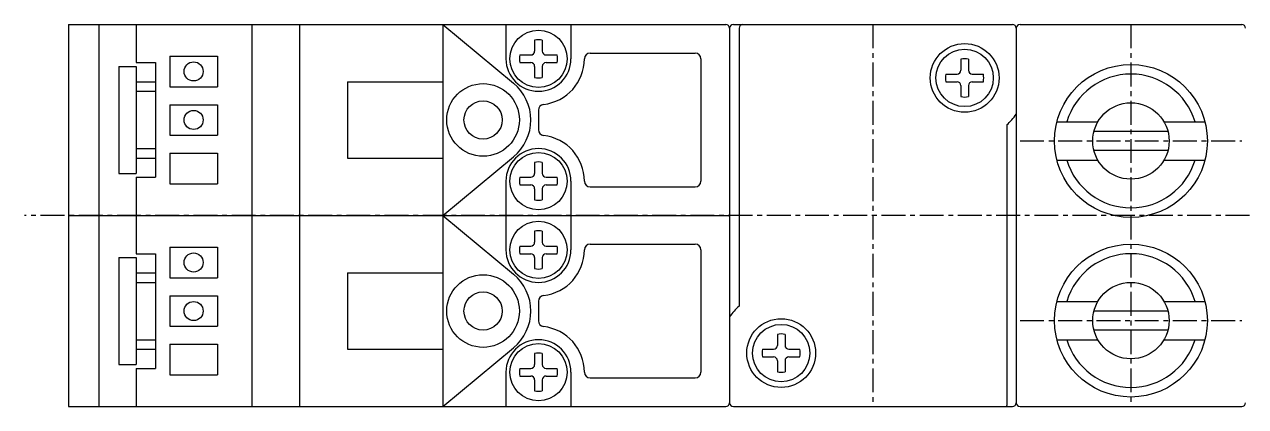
# Model space of a CAD drawing. Extents: x -329 to -68, y 63 to 246.
# Drawn here: x -251.3 to -187.4, y 226 to 246 of the extents above; entities that cross this region are included whole.
import ezdxf

# ---------------------------------------------------------------- set-up
doc = ezdxf.new("R2010")
doc.units = 0
doc.linetypes.add('CENTER', pattern=[2, 1.25, -0.25, 0.25, -0.25])
doc.layers.get('0').update_dxf_attribs({"linetype": 'CONTINUOUS'})
doc.layers.add('CENTER', color=1, linetype='CENTER')

msp = doc.modelspace()

# ---------------------------------------------------------------- linework, layer by layer
at = {"color": 7, "linetype": 'CONTINUOUS'}
for p, q in [((-249.012, 246.008), (-214.612, 246.008)), ((-249.012, 246.008), (-249.012, 226.008)), ((-247.412, 246.008), (-247.412, 226.008)), ((-245.458, 246.008), (-245.458, 244.008)), ((-239.412, 246.008), (-239.412, 226.008)), ((-236.912, 246.008), (-236.912, 236.008)), ((-229.412, 246.008), (-229.412, 236.008)), ((-229.412, 246.008), (-225.712, 242.93)), ((-226.112, 246.008), (-226.112, 244.208)), ((-222.712, 246.008), (-222.712, 244.208)), ((-214.412, 245.808), (-214.412, 226.208)), ((-214.212, 246.008), (-199.612, 246.008)), ((-213.912, 245.808), (-213.912, 231.268)), ((-199.412, 245.808), (-199.412, 226.208)), ((-199.212, 246.008), (-187.612, 246.008)), ((-224.612, 245.188), (-224.612, 244.608)), ((-224.212, 245.188), (-224.212, 244.608)), ((-243.708, 244.348), (-243.708, 242.748)), ((-243.708, 244.348), (-241.208, 244.348)), ((-241.208, 244.348), (-241.208, 242.748)), ((-225.391, 244.408), (-224.812, 244.408)), ((-224.012, 244.408), (-223.432, 244.408)), ((-221.712, 244.508), (-216.212, 244.508)), ((-215.912, 244.208), (-215.912, 237.808)), ((-202.312, 244.188), (-202.312, 243.608)), ((-201.912, 244.188), (-201.912, 243.608)), ((-246.368, 243.808), (-246.368, 238.208)), ((-246.368, 243.808), (-245.458, 243.808)), ((-245.458, 244.008), (-244.458, 244.008)), ((-245.458, 243.808), (-245.458, 238.208)), ((-244.458, 244.008), (-244.458, 238.008)), ((-225.391, 244.008), (-224.812, 244.008)), ((-224.612, 243.808), (-224.612, 243.228)), ((-224.212, 243.808), (-224.212, 243.228)), ((-224.012, 244.008), (-223.432, 244.008)), ((-245.458, 243.008), (-244.458, 243.008)), ((-234.412, 243.008), (-229.412, 243.008)), ((-234.412, 243.008), (-234.412, 239.008)), ((-203.091, 243.408), (-202.512, 243.408)), ((-203.091, 243.008), (-202.512, 243.008)), ((-201.712, 243.408), (-201.132, 243.408)), ((-201.712, 243.008), (-201.132, 243.008)), ((-245.458, 242.508), (-244.458, 242.508)), ((-243.708, 242.748), (-241.208, 242.748)), ((-202.312, 242.808), (-202.312, 242.228)), ((-201.912, 242.808), (-201.912, 242.228)), ((-243.708, 241.808), (-241.208, 241.808)), ((-243.708, 241.808), (-243.708, 240.208)), ((-241.208, 241.808), (-241.208, 240.208)), ((-224.412, 241.525), (-224.412, 240.491)), ((-197.285, 240.908), (-195.144, 240.908)), ((-191.68, 240.908), (-189.539, 240.908)), ((-199.912, 240.748), (-199.912, 226.058)), ((-191.475, 240.408), (-195.348, 240.408)), ((-243.708, 240.208), (-241.208, 240.208)), ((-245.458, 239.508), (-244.458, 239.508)), ((-245.458, 239.008), (-244.458, 239.008)), ((-243.708, 239.268), (-243.708, 237.668)), ((-243.708, 239.268), (-241.208, 239.268)), ((-241.208, 239.268), (-241.208, 237.668)), ((-234.412, 239.008), (-229.412, 239.008)), ((-229.412, 236.008), (-225.712, 239.086)), ((-191.475, 239.408), (-195.348, 239.408)), ((-224.612, 238.788), (-224.612, 238.208)), ((-224.212, 238.788), (-224.212, 238.208)), ((-197.285, 238.908), (-195.144, 238.908)), ((-191.68, 238.908), (-189.539, 238.908)), ((-246.368, 238.208), (-245.458, 238.208)), ((-245.458, 238.008), (-244.458, 238.008)), ((-245.458, 238.008), (-245.458, 236.008)), ((-226.112, 237.808), (-226.112, 236.008)), ((-225.391, 238.008), (-224.812, 238.008)), ((-224.012, 238.008), (-223.432, 238.008)), ((-222.712, 237.808), (-222.712, 236.008)), ((-243.708, 237.668), (-241.208, 237.668)), ((-225.391, 237.608), (-224.812, 237.608)), ((-224.612, 237.408), (-224.612, 236.828)), ((-224.212, 237.408), (-224.212, 236.828)), ((-224.012, 237.608), (-223.432, 237.608)), ((-221.712, 237.508), (-216.212, 237.508)), ((-249.012, 236.008), (-214.462, 236.008)), ((-245.458, 236.008), (-245.458, 234.008)), ((-236.912, 236.008), (-236.912, 226.008)), ((-229.412, 236.008), (-229.412, 226.008)), ((-229.412, 236.008), (-225.712, 232.93)), ((-226.112, 236.008), (-226.112, 234.208)), ((-222.712, 236.008), (-222.712, 234.208)), ((-224.612, 235.188), (-224.612, 234.608)), ((-224.212, 235.188), (-224.212, 234.608)), ((-245.458, 234.008), (-244.458, 234.008)), ((-244.458, 234.008), (-244.458, 228.008)), ((-243.708, 234.348), (-243.708, 232.748)), ((-243.708, 234.348), (-241.208, 234.348)), ((-241.208, 234.348), (-241.208, 232.748)), ((-225.391, 234.408), (-224.812, 234.408)), ((-225.391, 234.008), (-224.812, 234.008)), ((-224.012, 234.408), (-223.432, 234.408)), ((-224.012, 234.008), (-223.432, 234.008)), ((-221.712, 234.508), (-216.212, 234.508)), ((-215.912, 234.208), (-215.912, 227.808)), ((-246.368, 233.808), (-246.368, 228.208)), ((-246.368, 233.808), (-245.458, 233.808)), ((-245.458, 233.808), (-245.458, 228.208)), ((-224.612, 233.808), (-224.612, 233.228)), ((-224.212, 233.808), (-224.212, 233.228)), ((-245.458, 233.008), (-244.458, 233.008)), ((-243.708, 232.748), (-241.208, 232.748)), ((-234.412, 233.008), (-234.412, 229.008)), ((-234.412, 233.008), (-229.412, 233.008)), ((-245.458, 232.508), (-244.458, 232.508)), ((-243.708, 231.808), (-243.708, 230.208)), ((-243.708, 231.808), (-241.208, 231.808)), ((-241.208, 231.808), (-241.208, 230.208)), ((-224.412, 231.525), (-224.412, 230.491)), ((-197.285, 231.508), (-195.144, 231.508)), ((-191.68, 231.508), (-189.539, 231.508)), ((-191.475, 231.008), (-195.348, 231.008)), ((-243.708, 230.208), (-241.208, 230.208)), ((-245.458, 229.508), (-244.458, 229.508)), ((-211.912, 229.788), (-211.912, 229.208)), ((-211.512, 229.788), (-211.512, 229.208)), ((-197.285, 229.508), (-195.144, 229.508)), ((-191.475, 230.008), (-195.348, 230.008)), ((-191.68, 229.508), (-189.539, 229.508)), ((-245.458, 229.008), (-244.458, 229.008)), ((-243.708, 229.268), (-243.708, 227.668)), ((-243.708, 229.268), (-241.208, 229.268)), ((-241.208, 229.268), (-241.208, 227.668)), ((-234.412, 229.008), (-229.412, 229.008)), ((-229.412, 226.008), (-225.712, 229.086)), ((-224.612, 228.788), (-224.612, 228.208)), ((-224.212, 228.788), (-224.212, 228.208)), ((-212.691, 229.008), (-212.112, 229.008)), ((-211.312, 229.008), (-210.732, 229.008)), ((-246.368, 228.208), (-245.458, 228.208)), ((-212.691, 228.608), (-212.112, 228.608)), ((-211.912, 228.408), (-211.912, 227.828)), ((-211.512, 228.408), (-211.512, 227.828)), ((-211.312, 228.608), (-210.732, 228.608)), ((-245.458, 228.008), (-245.458, 226.008)), ((-245.458, 228.008), (-244.458, 228.008)), ((-243.708, 227.668), (-241.208, 227.668)), ((-226.112, 227.808), (-226.112, 226.008)), ((-225.391, 228.008), (-224.812, 228.008)), ((-225.391, 227.608), (-224.812, 227.608)), ((-224.012, 228.008), (-223.432, 228.008)), ((-224.012, 227.608), (-223.432, 227.608)), ((-222.712, 227.808), (-222.712, 226.008)), ((-221.712, 227.508), (-216.212, 227.508)), ((-224.612, 227.408), (-224.612, 226.828)), ((-224.212, 227.408), (-224.212, 226.828)), ((-249.012, 226.008), (-214.612, 226.008)), ((-214.212, 226.008), (-199.612, 226.008)), ((-199.212, 226.008), (-187.612, 226.008))]:
    msp.add_line(p, q, dxfattribs=at)
for centre, radius in [((-224.412, 244.208), 1.5), ((-202.112, 243.208), 1.8), ((-202.112, 243.208), 1.5), ((-242.458, 243.548), 0.5), ((-193.412, 239.908), 4), ((-227.312, 241.008), 1.9), ((-227.312, 241.008), 1), ((-193.412, 239.908), 2), ((-242.458, 241.008), 0.5), ((-224.412, 237.808), 1.5), ((-224.412, 234.208), 1.5), ((-242.458, 233.548), 0.5), ((-193.412, 230.508), 4), ((-227.312, 231.008), 1.9), ((-227.312, 231.008), 1), ((-193.412, 230.508), 2), ((-242.458, 231.008), 0.5), ((-211.712, 228.808), 1.8), ((-211.712, 228.808), 1.5), ((-224.412, 227.808), 1.5)]:
    msp.add_circle(centre, radius, dxfattribs=at)
for centre, radius, start, end in [((-214.612, 245.808), 0.2, 0, 90), ((-214.212, 245.808), 0.2, 90, 180), ((-213.712, 245.808), 0.2, 90, 180), ((-199.612, 245.808), 0.2, 0, 90), ((-199.212, 245.808), 0.2, 90, 180), ((-187.612, 245.808), 0.2, 0, 90), ((-224.412, 244.208), 1, 78.46304, 101.53696), ((-224.412, 244.208), 1.7, 180, 0), ((-224.412, 244.208), 1, 168.46304, 191.53696), ((-224.812, 244.608), 0.2, 270, 0), ((-224.012, 244.608), 0.2, 180, 270), ((-224.412, 244.208), 2.4, 276.37937, 0), ((-224.412, 244.208), 1, 348.46304, 11.53696), ((-221.712, 244.208), 0.3, 90, 180), ((-216.212, 244.208), 0.3, 0, 90), ((-202.112, 243.208), 1, 78.46304, 101.53696), ((-224.812, 243.808), 0.2, 0, 90), ((-224.012, 243.808), 0.2, 90, 180), ((-202.512, 243.608), 0.2, 270, 0), ((-201.712, 243.608), 0.2, 180, 270), ((-227.312, 241.008), 2.5, 309.76647, 50.23353), ((-224.412, 244.208), 1, 258.46304, 281.53696), ((-202.112, 243.208), 1, 168.46304, 191.53696), ((-202.512, 242.808), 0.2, 0, 90), ((-201.712, 242.808), 0.2, 90, 180), ((-202.112, 243.208), 1, 348.46304, 11.53696), ((-193.412, 239.908), 3.5, 16.60155, 163.39845), ((-202.112, 243.208), 1, 258.46304, 281.53696), ((-224.112, 241.525), 0.3, 96.37937, 180), ((-202.112, 243.208), 3.3, 311.81031, 324.9032), ((-224.112, 240.491), 0.3, 180, 263.62063), ((-224.412, 237.808), 2.4, 0, 83.62063), ((-224.412, 237.808), 1.7, 360, 180), ((-224.412, 237.808), 1, 78.46304, 101.53696), ((-193.412, 239.908), 3.5, 196.60155, 343.39845), ((-224.412, 237.808), 1, 168.46304, 191.53696), ((-224.812, 238.208), 0.2, 270, 0), ((-224.012, 238.208), 0.2, 180, 270), ((-224.412, 237.808), 1, 348.46304, 11.53696), ((-221.712, 237.808), 0.3, 180, 270), ((-216.212, 237.808), 0.3, 270, 0), ((-224.812, 237.408), 0.2, 0, 90), ((-224.012, 237.408), 0.2, 90, 180), ((-224.412, 237.808), 1, 258.46304, 281.53696), ((-214.462, 236.058), 0.05, 270, 0), ((-214.462, 235.958), 0.05, 0, 90), ((-224.412, 234.208), 1, 78.46304, 101.53696), ((-224.812, 234.608), 0.2, 270, 0), ((-224.012, 234.608), 0.2, 180, 270), ((-224.412, 234.208), 1.7, 180, 0), ((-224.412, 234.208), 1, 168.46304, 191.53696), ((-224.812, 233.808), 0.2, 0, 90), ((-224.012, 233.808), 0.2, 90, 180), ((-224.412, 234.208), 2.4, 276.37937, 0), ((-224.412, 234.208), 1, 348.46304, 11.53696), ((-221.712, 234.208), 0.3, 90, 180), ((-216.212, 234.208), 0.3, 0, 90), ((-193.412, 230.508), 3.5, 16.60155, 163.39845), ((-227.312, 231.008), 2.5, 309.76647, 50.23353), ((-224.412, 234.208), 1, 258.46304, 281.53696), ((-224.112, 231.525), 0.3, 96.37937, 180), ((-211.712, 228.808), 3.3, 131.81031, 144.9032), ((-224.112, 230.491), 0.3, 180, 263.62063), ((-224.412, 227.808), 2.4, 0, 83.62063), ((-224.412, 227.808), 1.7, 360, 180), ((-211.712, 228.808), 1, 78.46304, 101.53696), ((-193.412, 230.508), 3.5, 196.60155, 343.39845), ((-224.412, 227.808), 1, 78.46304, 101.53696), ((-211.712, 228.808), 1, 168.46304, 191.53696), ((-212.112, 229.208), 0.2, 270, 0), ((-211.312, 229.208), 0.2, 180, 270), ((-211.712, 228.808), 1, 348.46304, 11.53696), ((-224.812, 228.208), 0.2, 270, 0), ((-224.012, 228.208), 0.2, 180, 270), ((-212.112, 228.408), 0.2, 0, 90), ((-211.312, 228.408), 0.2, 90, 180), ((-224.412, 227.808), 1, 168.46304, 191.53696), ((-224.812, 227.408), 0.2, 0, 90), ((-224.012, 227.408), 0.2, 90, 180), ((-224.412, 227.808), 1, 348.46304, 11.53696), ((-221.712, 227.808), 0.3, 180, 270), ((-216.212, 227.808), 0.3, 270, 0), ((-211.712, 228.808), 1, 258.46304, 281.53696), ((-224.412, 227.808), 1, 258.46304, 281.53696), ((-214.612, 226.208), 0.2, 270, 0), ((-214.212, 226.208), 0.2, 180, 270), ((-199.612, 226.208), 0.2, 270, 0), ((-199.212, 226.208), 0.2, 180, 270), ((-187.612, 226.208), 0.2, 270, 0), ((-199.962, 226.058), 0.05, 270, 0)]:
    msp.add_arc(centre, radius, start, end, dxfattribs=at)
at = {"layer": 'CENTER', "color": 1, "linetype": 'CENTER'}
for p, q in [((-206.912, 246.008), (-206.912, 226.008)), ((-193.412, 246.008), (-193.412, 226.008)), ((-199.212, 239.908), (-187.612, 239.908)), ((-149.212, 236.008), (-251.312, 236.008)), ((-199.212, 230.508), (-187.612, 230.508))]:
    msp.add_line(p, q, dxfattribs=at)

doc.saveas('drawing.dxf')
